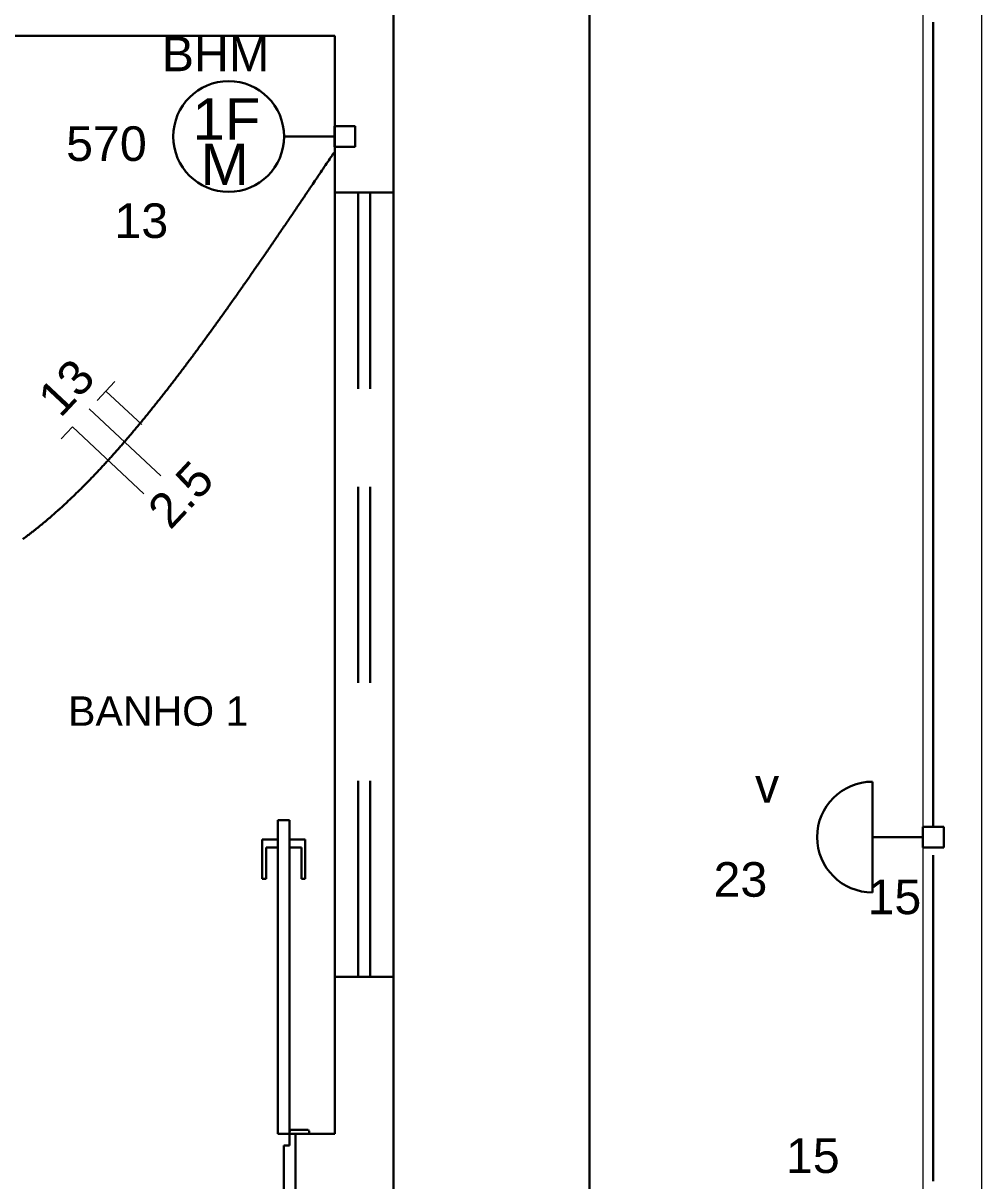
# Model space of a CAD drawing. Header units: millimetres. Extents: x 0 to 55.3, y 20.8 to 61.4.
# Drawn here: x 12.556 to 15, y 36.855 to 39.808 of the extents above; entities that cross this region are included whole.
import ezdxf

# ---------------------------------------------------------------- set-up
doc = ezdxf.new("R2010")
doc.units = ezdxf.units.MM
doc.linetypes.add('Dashed', pattern=[0.75, 0.5, -0.25])
for name, color, linetype, lineweight in [('ARQ_-_ALV_5', 1, 'Continuous', 30), ('ARQ_-_CALÇADA', 1, 'Continuous', 30), ('ARQ_-_JANELA_2', 2, 'Continuous', 30), ('ARQ_-_PORTA_2', 2, 'Continuous', 30), ('ARQ_-_TXT__15', 54, 'Continuous', 5), ('EL-Condutos', 4, 'Continuous', 30), ('EL-Fios', 2, 'Continuous', 20), ('EL-Textos_fios', 2, 'Continuous', 20), ('EL-Textos_pontos', 2, 'Continuous', 30), ('FINA', 8, 'Continuous', 5), ('LOTE', 7, 'Continuous', 20), ('P-SIMBOL', 3, 'Continuous', 30)]:
    doc.layers.add(name, color=color, linetype=linetype, lineweight=lineweight)
doc.styles.add('Arial', font='Arial')
doc.styles.add('simplex', font='Arial')

msp = doc.modelspace()

# ---------------------------------------------------------------- linework, layer by layer
at = {"color": 3}
msp.add_arc((15.564747, 38.776838), 4.940313, 116.957575, 181.042558, dxfattribs=at)
at = {"layer": 'ARQ_-_ALV_5'}
for p, q in [((13.500002, 39.375499), (13.500002, 40.650499)), ((13.350002, 39.775499), (10.750002, 39.775499)), ((13.350002, 39.375499), (13.350002, 39.775499)), ((13.350002, 39.375499), (13.350002, 37.375499)), ((13.500002, 37.375499), (13.500002, 39.375499)), ((13.350002, 37.375499), (13.350002, 36.975499)), ((13.500002, 36.775499), (13.500002, 37.375499)), ((13.250002, 36.975499), (13.350002, 36.975499)), ((13.250002, 36.975499), (13.250002, 36.825499))]:
    msp.add_line(p, q, dxfattribs=at)
at = {"layer": 'ARQ_-_CALÇADA', "flags": 128}
msp.add_lwpolyline([(0.150002, 35.725499), (1.000002, 35.725499), (1.000002, 48.425499), (11.300002, 48.425499), (11.300002, 49.425499), (14.000002, 49.425499), (14.000002, 34.475499), (14.850002, 34.475499)], dxfattribs=at)
at = {"layer": 'ARQ_-_JANELA_2', "linetype": 'Dashed'}
for p, q in [((13.500002, 39.375499), (13.350002, 39.375499)), ((13.410002, 39.375499), (13.410002, 37.375499)), ((13.440002, 37.375499), (13.440002, 39.375499)), ((13.500002, 37.375499), (13.350002, 37.375499))]:
    msp.add_line(p, q, dxfattribs=at)
at = {"layer": 'ARQ_-_PORTA_2'}
for p, q in [((13.235002, 37.775499), (13.205002, 37.775499)), ((13.205002, 36.975499), (13.205002, 37.775499)), ((13.235002, 37.775499), (13.235002, 36.975499)), ((13.165002, 37.625499), (13.165002, 37.725499)), ((13.165002, 37.725499), (13.205002, 37.725499)), ((13.205002, 37.705499), (13.175002, 37.705499)), ((13.175002, 37.705499), (13.175002, 37.625499)), ((13.275002, 37.725499), (13.235002, 37.725499)), ((13.235002, 37.705499), (13.265002, 37.705499)), ((13.265002, 37.705499), (13.265002, 37.625499)), ((13.275002, 37.625499), (13.275002, 37.725499)), ((13.175002, 37.625499), (13.165002, 37.625499)), ((13.265002, 37.625499), (13.275002, 37.625499)), ((13.235002, 36.975499), (13.205002, 36.975499)), ((13.235002, 36.975499), (13.235002, 36.980499)), ((13.235002, 36.975499), (13.235002, 36.945499)), ((13.250002, 36.975499), (13.235002, 36.975499)), ((13.240002, 36.985499), (13.280002, 36.985499)), ((13.285002, 36.980499), (13.285002, 36.975499)), ((13.235002, 36.945499), (13.220002, 36.945499)), ((13.220002, 36.945499), (13.220002, 36.825499))]:
    msp.add_line(p, q, dxfattribs=at)
for centre, start, end in [((13.240002, 36.980499), 90, 180), ((13.280002, 36.980499), 0, 90)]:
    msp.add_arc(centre, 0.005, start, end, dxfattribs=at)
at = {"layer": 'EL-Condutos', "linetype": 'Continuous', "flags": 128}
for points in [[(14.876302, 37.756858), (14.876302, 37.757874), (14.876302, 37.760831), (14.876302, 37.765599), (14.876302, 37.772044), (14.876302, 37.780033), (14.876302, 37.789435), (14.876302, 37.800118), (14.876302, 37.811947), (14.876302, 37.824792), (14.876302, 37.83852), (14.876302, 37.852998), (14.876302, 37.868093), (14.876302, 37.883674), (14.876302, 37.899608), (14.876302, 37.915762), (14.876302, 37.932004), (14.876302, 37.948202), (14.876302, 37.964223), (14.876302, 37.979934), (14.876302, 37.995204), (14.876302, 38.009001), (14.876302, 38.022327), (14.876302, 38.035214), (14.876302, 38.047695), (14.876302, 38.059801), (14.876302, 38.071564), (14.876302, 38.083017), (14.876302, 38.094192), (14.876302, 38.105121), (14.876302, 38.115836), (14.876302, 38.126369), (14.876302, 38.136752), (14.876302, 38.147017), (14.876302, 38.157197), (14.876302, 38.167323), (14.876302, 38.177428), (14.876302, 38.187544), (14.876302, 38.197702), (14.876302, 38.207936), (14.876302, 38.218276), (14.876302, 38.228079), (14.876302, 38.237997), (14.876302, 38.248021), (14.876302, 38.258144), (14.876302, 38.268357), (14.876302, 38.278654), (14.876302, 38.289026), (14.876302, 38.299465), (14.876302, 38.309965), (14.876302, 38.320516), (14.876302, 38.331111), (14.876302, 38.341743), (14.876302, 38.352403), (14.876302, 38.363084), (14.876302, 38.373778), (14.876302, 38.384477), (14.876302, 38.395174), (14.876302, 38.40586), (14.876302, 38.416528), (14.876302, 38.42717), (14.876302, 38.437117), (14.876302, 38.447035), (14.876302, 38.456928), (14.876302, 38.466797), (14.876302, 38.476644), (14.876302, 38.48647), (14.876302, 38.496279), (14.876302, 38.50607), (14.876302, 38.515848), (14.876302, 38.525612), (14.876302, 38.535366), (14.876302, 38.545111), (14.876302, 38.55485), (14.876302, 38.564583), (14.876302, 38.574313), (14.876302, 38.584041), (14.876302, 38.593771), (14.876302, 38.603502), (14.876302, 38.613239), (14.876302, 38.622981), (14.876302, 38.632134), (14.876302, 38.641294), (14.876302, 38.650461), (14.876302, 38.659633), (14.876302, 38.66881), (14.876302, 38.677992), (14.876302, 38.687179), (14.876302, 38.69637), (14.876302, 38.705564), (14.876302, 38.714762), (14.876302, 38.723962), (14.876302, 38.733164), (14.876302, 38.742368), (14.876302, 38.751573), (14.876302, 38.760779), (14.876302, 38.769985), (14.876302, 38.779191), (14.876302, 38.788397), (14.876302, 38.797601), (14.876302, 38.806804), (14.876302, 38.815459), (14.876302, 38.824114), (14.876302, 38.832766), (14.876302, 38.841417), (14.876302, 38.850067), (14.876302, 38.858716), (14.876302, 38.867363), (14.876302, 38.87601), (14.876302, 38.884655), (14.876302, 38.8933), (14.876302, 38.901944), (14.876302, 38.910588), (14.876302, 38.919231), (14.876302, 38.927874), (14.876302, 38.936517), (14.876302, 38.94516), (14.876302, 38.953803), (14.876302, 38.962446), (14.876302, 38.971089), (14.876302, 38.979733), (14.876302, 38.987887), (14.876302, 38.996041), (14.876302, 39.004197), (14.876302, 39.012352), (14.876302, 39.020508), (14.876302, 39.028664), (14.876302, 39.03682), (14.876302, 39.044976), (14.876302, 39.053133), (14.876302, 39.06129), (14.876302, 39.069447), (14.876302, 39.077604), (14.876302, 39.085761), (14.876302, 39.093919), (14.876302, 39.102076), (14.876302, 39.110234), (14.876302, 39.118391), (14.876302, 39.126548), (14.876302, 39.134706), (14.876302, 39.142863), (14.876302, 39.150585), (14.876302, 39.158306), (14.876302, 39.166028), (14.876302, 39.17375), (14.876302, 39.181471), (14.876302, 39.189193), (14.876302, 39.196914), (14.876302, 39.204635), (14.876302, 39.212357), (14.876302, 39.220078), (14.876302, 39.227799), (14.876302, 39.23552), (14.876302, 39.243241), (14.876302, 39.250963), (14.876302, 39.258684), (14.876302, 39.266405), (14.876302, 39.274126), (14.876302, 39.281847), (14.876302, 39.289568), (14.876302, 39.297289), (14.876302, 39.30463), (14.876302, 39.311971), (14.876302, 39.319311), (14.876302, 39.326652), (14.876302, 39.333993), (14.876302, 39.341334), (14.876302, 39.348675), (14.876302, 39.356016), (14.876302, 39.363356), (14.876302, 39.370697), (14.876302, 39.378038), (14.876302, 39.385379), (14.876302, 39.39272), (14.876302, 39.400061), (14.876302, 39.407402), (14.876302, 39.414743), (14.876302, 39.422084), (14.876302, 39.429425), (14.876302, 39.436766), (14.876302, 39.444107), (14.876302, 39.451122), (14.876302, 39.458137), (14.876302, 39.465152), (14.876302, 39.472167), (14.876302, 39.479182), (14.876302, 39.486198), (14.876302, 39.493213), (14.876302, 39.500228), (14.876302, 39.507243), (14.876302, 39.514258), (14.876302, 39.521273), (14.876302, 39.528289), (14.876302, 39.535304), (14.876302, 39.542319), (14.876302, 39.549334), (14.876302, 39.556349), (14.876302, 39.563364), (14.876302, 39.57038), (14.876302, 39.577395), (14.876302, 39.58441), (14.876302, 39.591154), (14.876302, 39.597898), (14.876302, 39.604642), (14.876302, 39.611387), (14.876302, 39.618131), (14.876302, 39.624875), (14.876302, 39.631619), (14.876302, 39.638363), (14.876302, 39.645108), (14.876302, 39.651852), (14.876302, 39.658596), (14.876302, 39.66534), (14.876302, 39.672084), (14.876302, 39.678829), (14.876302, 39.685573), (14.876302, 39.692317), (14.876302, 39.699061), (14.876302, 39.705805), (14.876302, 39.71255), (14.876302, 39.719294), (14.876302, 39.725822), (14.876302, 39.73235), (14.876302, 39.738878), (14.876302, 39.745406), (14.876302, 39.751934), (14.876302, 39.758462), (14.876302, 39.76499), (14.876302, 39.771518), (14.876302, 39.778046), (14.876302, 39.784574), (14.876302, 39.791102), (14.876302, 39.79763), (14.876302, 39.804158), (14.876302, 39.810686)], [(12.554682, 38.491789), (12.556566, 38.493175), (12.558446, 38.494565), (12.560323, 38.495958), (12.562197, 38.497357), (12.564067, 38.498759), (12.565935, 38.500166), (12.567799, 38.501576), (12.569661, 38.502991), (12.571519, 38.50441), (12.573374, 38.505833), (12.575226, 38.50726), (12.577075, 38.508691), (12.578921, 38.510126), (12.580764, 38.511564), (12.582604, 38.513007), (12.584441, 38.514454), (12.586275, 38.515904), (12.588105, 38.517358), (12.589933, 38.518816), (12.591816, 38.520324), (12.593696, 38.521836), (12.595573, 38.523353), (12.597447, 38.524873), (12.599318, 38.526397), (12.601185, 38.527924), (12.60305, 38.529456), (12.604911, 38.530991), (12.606769, 38.53253), (12.608625, 38.534073), (12.610477, 38.535619), (12.612326, 38.537169), (12.614172, 38.538722), (12.616015, 38.54028), (12.617855, 38.54184), (12.619693, 38.543404), (12.621527, 38.544972), (12.623358, 38.546543), (12.625186, 38.548117), (12.627012, 38.549695), (12.628894, 38.551328), (12.630773, 38.552965), (12.632649, 38.554605), (12.634522, 38.556249), (12.636392, 38.557896), (12.638259, 38.559547), (12.640123, 38.561201), (12.641984, 38.562859), (12.643842, 38.564519), (12.645697, 38.566183), (12.647549, 38.567851), (12.649398, 38.569522), (12.651245, 38.571196), (12.653088, 38.572873), (12.654928, 38.574553), (12.656766, 38.576236), (12.6586, 38.577923), (12.660432, 38.579613), (12.662261, 38.581306), (12.664087, 38.583002), (12.665971, 38.584757), (12.667851, 38.586516), (12.669729, 38.588278), (12.671604, 38.590043), (12.673476, 38.591811), (12.675345, 38.593582), (12.677212, 38.595356), (12.679075, 38.597134), (12.680935, 38.598914), (12.682793, 38.600697), (12.684647, 38.602484), (12.686499, 38.604273), (12.688348, 38.606065), (12.690195, 38.60786), (12.692038, 38.609658), (12.693879, 38.611459), (12.695716, 38.613263), (12.697552, 38.615069), (12.699384, 38.616878), (12.701214, 38.61869), (12.703102, 38.620565), (12.704987, 38.622443), (12.706869, 38.624325), (12.708749, 38.626208), (12.710625, 38.628095), (12.712499, 38.629984), (12.71437, 38.631877), (12.716239, 38.633772), (12.718104, 38.635669), (12.719967, 38.63757), (12.721827, 38.639473), (12.723685, 38.641378), (12.725539, 38.643287), (12.727391, 38.645197), (12.729241, 38.647111), (12.731087, 38.649027), (12.732932, 38.650945), (12.734773, 38.652866), (12.736612, 38.65479), (12.738448, 38.656716), (12.740343, 38.658708), (12.742235, 38.660704), (12.744125, 38.662701), (12.746011, 38.664702), (12.747895, 38.666704), (12.749777, 38.66871), (12.751655, 38.670717), (12.753531, 38.672728), (12.755405, 38.67474), (12.757276, 38.676755), (12.759144, 38.678773), (12.76101, 38.680793), (12.762873, 38.682815), (12.764734, 38.684839), (12.766592, 38.686866), (12.768448, 38.688895), (12.770301, 38.690926), (12.772152, 38.69296), (12.774, 38.694996), (12.775846, 38.697034), (12.77775, 38.699141), (12.779652, 38.701251), (12.781551, 38.703363), (12.783448, 38.705477), (12.785342, 38.707594), (12.787233, 38.709713), (12.789122, 38.711834), (12.791009, 38.713957), (12.792893, 38.716082), (12.794775, 38.71821), (12.796654, 38.720339), (12.798531, 38.722471), (12.800406, 38.724605), (12.802278, 38.726741), (12.804148, 38.728879), (12.806015, 38.731019), (12.80788, 38.733161), (12.809743, 38.735305), (12.811604, 38.737451), (12.813462, 38.739599), (12.815379, 38.741819), (12.817292, 38.744041), (12.819204, 38.746265), (12.821113, 38.748491), (12.82302, 38.750719), (12.824925, 38.752949), (12.826827, 38.755181), (12.828727, 38.757415), (12.830624, 38.75965), (12.83252, 38.761888), (12.834413, 38.764128), (12.836304, 38.766369), (12.838193, 38.768613), (12.840079, 38.770858), (12.841963, 38.773105), (12.843845, 38.775354), (12.845725, 38.777605), (12.847603, 38.779857), (12.849479, 38.782111), (12.851353, 38.784367), (12.853284, 38.786697), (12.855213, 38.789029), (12.857139, 38.791362), (12.859064, 38.793697), (12.860986, 38.796034), (12.862907, 38.798373), (12.864825, 38.800714), (12.866741, 38.803056), (12.868655, 38.8054), (12.870566, 38.807746), (12.872476, 38.810093), (12.874384, 38.812442), (12.876289, 38.814793), (12.878193, 38.817145), (12.880095, 38.819499), (12.881994, 38.821855), (12.883892, 38.824212), (12.885787, 38.826571), (12.887681, 38.828931), (12.889573, 38.831293), (12.891521, 38.83373), (12.893468, 38.836169), (12.895413, 38.83861), (12.897356, 38.841052), (12.899296, 38.843496), (12.901235, 38.845941), (12.903172, 38.848388), (12.905107, 38.850836), (12.907039, 38.853286), (12.90897, 38.855737), (12.910899, 38.85819), (12.912827, 38.860645), (12.914752, 38.8631), (12.916675, 38.865558), (12.918597, 38.868017), (12.920517, 38.870477), (12.922435, 38.872938), (12.924351, 38.875401), (12.926265, 38.877866), (12.928178, 38.880331), (12.930147, 38.882874), (12.932114, 38.885418), (12.93408, 38.887963), (12.936043, 38.89051), (12.938005, 38.893058), (12.939965, 38.895607), (12.941923, 38.898158), (12.94388, 38.90071), (12.945834, 38.903264), (12.947787, 38.905819), (12.949738, 38.908375), (12.951688, 38.910932), (12.953636, 38.913491), (12.955582, 38.916051), (12.957526, 38.918612), (12.959469, 38.921175), (12.96141, 38.923739), (12.96335, 38.926304), (12.965287, 38.92887), (12.967224, 38.931438), (12.969216, 38.934083), (12.971207, 38.936729), (12.973196, 38.939377), (12.975183, 38.942026), (12.977168, 38.944676), (12.979152, 38.947327), (12.981135, 38.94998), (12.983116, 38.952634), (12.985095, 38.955289), (12.987073, 38.957945), (12.989049, 38.960602), (12.991023, 38.96326), (12.992996, 38.96592), (12.994968, 38.968581), (12.996938, 38.971242), (12.998906, 38.973905), (13.000874, 38.976569), (13.002839, 38.979234), (13.004803, 38.9819), (13.006766, 38.984567), (13.008784, 38.987313), (13.010801, 38.990059), (13.012816, 38.992807), (13.014829, 38.995555), (13.016842, 38.998305), (13.018852, 39.001056), (13.020862, 39.003808), (13.02287, 39.006561), (13.024876, 39.009315), (13.026881, 39.01207), (13.028885, 39.014826), (13.030887, 39.017583), (13.032889, 39.020341), (13.034888, 39.0231), (13.036887, 39.02586), (13.038884, 39.028621), (13.04088, 39.031383), (13.042874, 39.034146), (13.044868, 39.03691), (13.04686, 39.039674), (13.048907, 39.042518), (13.050953, 39.045363), (13.052997, 39.048209), (13.05504, 39.051056), (13.057082, 39.053903), (13.059123, 39.056752), (13.061162, 39.059601), (13.0632, 39.062452), (13.065237, 39.065303), (13.067273, 39.068155), (13.069307, 39.071008), (13.07134, 39.073861), (13.073372, 39.076715), (13.075403, 39.07957), (13.077432, 39.082426), (13.07946, 39.085283), (13.081487, 39.08814), (13.083513, 39.090998), (13.085538, 39.093856), (13.087561, 39.096715), (13.089639, 39.099653), (13.091715, 39.102592), (13.09379, 39.105532), (13.095864, 39.108472), (13.097937, 39.111413), (13.100009, 39.114355), (13.10208, 39.117297), (13.10415, 39.120241), (13.106219, 39.123185), (13.108287, 39.126131), (13.110354, 39.129077), (13.11242, 39.132024), (13.114485, 39.134973), (13.11655, 39.137922), (13.118614, 39.140873), (13.120678, 39.143825), (13.12274, 39.146778), (13.124802, 39.149732), (13.126864, 39.152687), (13.128925, 39.155644), (13.131041, 39.158681), (13.133155, 39.161719), (13.13527, 39.164758), (13.137383, 39.167798), (13.139496, 39.170839), (13.141607, 39.17388), (13.143718, 39.176922), (13.145827, 39.179964), (13.147935, 39.183006), (13.150042, 39.186047), (13.152147, 39.189089), (13.15425, 39.192129), (13.156352, 39.19517), (13.158452, 39.198209), (13.16055, 39.201247), (13.162646, 39.204284), (13.164739, 39.207319), (13.166831, 39.210353), (13.16892, 39.213386), (13.171007, 39.216416), (13.173146, 39.219523), (13.175282, 39.222629), (13.177417, 39.225733), (13.17955, 39.228837), (13.181682, 39.231942), (13.183814, 39.235048), (13.185946, 39.238155), (13.188079, 39.241264), (13.190212, 39.244377), (13.192347, 39.247493), (13.194483, 39.250613), (13.196622, 39.253738), (13.198763, 39.256868), (13.200907, 39.260005), (13.203055, 39.263148), (13.205207, 39.266298), (13.207363, 39.269457), (13.209525, 39.272624), (13.211691, 39.2758), (13.213863, 39.278987), (13.216097, 39.282264), (13.218335, 39.28555), (13.220576, 39.288842), (13.222819, 39.292137), (13.225061, 39.295434), (13.227302, 39.298729), (13.229539, 39.30202), (13.231771, 39.305305), (13.233997, 39.308581), (13.236214, 39.311846), (13.23842, 39.315096), (13.240615, 39.31833), (13.242796, 39.321545), (13.244963, 39.324739), (13.247112, 39.327909), (13.249243, 39.331052), (13.251354, 39.334167), (13.253443, 39.33725), (13.255508, 39.340299), (13.257549, 39.343311), (13.259613, 39.346359), (13.261655, 39.349376), (13.263683, 39.352372), (13.265701, 39.355355), (13.267718, 39.358337), (13.269739, 39.361325), (13.27177, 39.364331), (13.273819, 39.367363), (13.275892, 39.370432), (13.277995, 39.373546), (13.280135, 39.376716), (13.282318, 39.379952), (13.28455, 39.383262), (13.286839, 39.386657), (13.289191, 39.390147), (13.291612, 39.39374), (13.294109, 39.397446), (13.296688, 39.401276), (13.299356, 39.405239), (13.302119, 39.409344), (13.305049, 39.413698), (13.308059, 39.418173), (13.311127, 39.422733), (13.314225, 39.427341), (13.317331, 39.431958), (13.320417, 39.436549), (13.32346, 39.441075), (13.326434, 39.445499), (13.329314, 39.449784), (13.332075, 39.453892), (13.334692, 39.457786), (13.33714, 39.461429), (13.339394, 39.464783), (13.341429, 39.467811), (13.343219, 39.470476), (13.34474, 39.47274), (13.345967, 39.474566), (13.346874, 39.475916), (13.347437, 39.476754), (13.34763, 39.477041)], [(14.876208, 36.854253), (14.876208, 36.856386), (14.876208, 36.85852), (14.876208, 36.860653), (14.876209, 36.862786), (14.876209, 36.86492), (14.876209, 36.867053), (14.876209, 36.869187), (14.876209, 36.87132), (14.87621, 36.873453), (14.87621, 36.875587), (14.87621, 36.87772), (14.87621, 36.879854), (14.87621, 36.881987), (14.87621, 36.88412), (14.876211, 36.886254), (14.876211, 36.888387), (14.876211, 36.89052), (14.876211, 36.892654), (14.876211, 36.894803), (14.876212, 36.896952), (14.876212, 36.899101), (14.876212, 36.90125), (14.876212, 36.9034), (14.876212, 36.905549), (14.876213, 36.907698), (14.876213, 36.909847), (14.876213, 36.911996), (14.876213, 36.914145), (14.876213, 36.916294), (14.876214, 36.918444), (14.876214, 36.920593), (14.876214, 36.922742), (14.876214, 36.924891), (14.876214, 36.92704), (14.876215, 36.929189), (14.876215, 36.931338), (14.876215, 36.933488), (14.876215, 36.935637), (14.876215, 36.93782), (14.876215, 36.940002), (14.876216, 36.942185), (14.876216, 36.944368), (14.876216, 36.946551), (14.876216, 36.948734), (14.876217, 36.950916), (14.876217, 36.953099), (14.876217, 36.955282), (14.876217, 36.957465), (14.876217, 36.959648), (14.876218, 36.96183), (14.876218, 36.964013), (14.876218, 36.966196), (14.876218, 36.968379), (14.876218, 36.970562), (14.876219, 36.972745), (14.876219, 36.974927), (14.876219, 36.97711), (14.876219, 36.979293), (14.876219, 36.981527), (14.87622, 36.983762), (14.87622, 36.985996), (14.87622, 36.988231), (14.87622, 36.990465), (14.87622, 36.992699), (14.876221, 36.994934), (14.876221, 36.997168), (14.876221, 36.999402), (14.876221, 37.001637), (14.876222, 37.003871), (14.876222, 37.006106), (14.876222, 37.00834), (14.876222, 37.010574), (14.876222, 37.012809), (14.876223, 37.015043), (14.876223, 37.017278), (14.876223, 37.019512), (14.876223, 37.021746), (14.876224, 37.023981), (14.876224, 37.026285), (14.876224, 37.028588), (14.876224, 37.030892), (14.876224, 37.033196), (14.876225, 37.0355), (14.876225, 37.037804), (14.876225, 37.040108), (14.876225, 37.042412), (14.876226, 37.044715), (14.876226, 37.047019), (14.876226, 37.049323), (14.876226, 37.051627), (14.876227, 37.053931), (14.876227, 37.056235), (14.876227, 37.058539), (14.876227, 37.060843), (14.876227, 37.063146), (14.876228, 37.06545), (14.876228, 37.067754), (14.876228, 37.070058), (14.876228, 37.072449), (14.876229, 37.07484), (14.876229, 37.077232), (14.876229, 37.079623), (14.876229, 37.082014), (14.87623, 37.084405), (14.87623, 37.086797), (14.87623, 37.089188), (14.87623, 37.091579), (14.876231, 37.09397), (14.876231, 37.096362), (14.876231, 37.098753), (14.876231, 37.101144), (14.876232, 37.103536), (14.876232, 37.105927), (14.876232, 37.108318), (14.876232, 37.110709), (14.876233, 37.113101), (14.876233, 37.115492), (14.876233, 37.117883), (14.876233, 37.12038), (14.876234, 37.122876), (14.876234, 37.125373), (14.876234, 37.127869), (14.876234, 37.130366), (14.876235, 37.132862), (14.876235, 37.135359), (14.876235, 37.137856), (14.876235, 37.140352), (14.876236, 37.142849), (14.876236, 37.145345), (14.876236, 37.147842), (14.876237, 37.150338), (14.876237, 37.152835), (14.876237, 37.155331), (14.876237, 37.157828), (14.876238, 37.160325), (14.876238, 37.162821), (14.876238, 37.165318), (14.876238, 37.167814), (14.876239, 37.170434), (14.876239, 37.173053), (14.876239, 37.175673), (14.87624, 37.178293), (14.87624, 37.180912), (14.87624, 37.183532), (14.87624, 37.186152), (14.876241, 37.188772), (14.876241, 37.191391), (14.876241, 37.194011), (14.876241, 37.196631), (14.876242, 37.19925), (14.876242, 37.20187), (14.876242, 37.20449), (14.876243, 37.20711), (14.876243, 37.20973), (14.876243, 37.212349), (14.876243, 37.214969), (14.876244, 37.217589), (14.876244, 37.220209), (14.876244, 37.22297), (14.876245, 37.225731), (14.876245, 37.228493), (14.876245, 37.231254), (14.876246, 37.234015), (14.876246, 37.236776), (14.876246, 37.239537), (14.876246, 37.242298), (14.876247, 37.245059), (14.876247, 37.24782), (14.876247, 37.250581), (14.876248, 37.253342), (14.876248, 37.256103), (14.876248, 37.258864), (14.876249, 37.261625), (14.876249, 37.264385), (14.876249, 37.267146), (14.876249, 37.269906), (14.87625, 37.272666), (14.87625, 37.275426), (14.87625, 37.278345), (14.876251, 37.281264), (14.876251, 37.284183), (14.876251, 37.287101), (14.876252, 37.29002), (14.876252, 37.292939), (14.876252, 37.295857), (14.876253, 37.298776), (14.876253, 37.301695), (14.876253, 37.304614), (14.876254, 37.307534), (14.876254, 37.310453), (14.876254, 37.313373), (14.876255, 37.316293), (14.876255, 37.319214), (14.876255, 37.322135), (14.876256, 37.325057), (14.876256, 37.327979), (14.876256, 37.330901), (14.876257, 37.333824), (14.876257, 37.336925), (14.876257, 37.340026), (14.876258, 37.343128), (14.876258, 37.34623), (14.876258, 37.349332), (14.876259, 37.352433), (14.876259, 37.355535), (14.876259, 37.358636), (14.87626, 37.361737), (14.87626, 37.364836), (14.87626, 37.367935), (14.876261, 37.371033), (14.876261, 37.37413), (14.876261, 37.377225), (14.876262, 37.380319), (14.876262, 37.383411), (14.876262, 37.386502), (14.876263, 37.38959), (14.876263, 37.392676), (14.876263, 37.39576), (14.876264, 37.399036), (14.876264, 37.402309), (14.876265, 37.405581), (14.876265, 37.408852), (14.876265, 37.412122), (14.876266, 37.415394), (14.876266, 37.418666), (14.876266, 37.42194), (14.876267, 37.425216), (14.876267, 37.428496), (14.876268, 37.431778), (14.876268, 37.435066), (14.876268, 37.438358), (14.876269, 37.441655), (14.876269, 37.444959), (14.876269, 37.44827), (14.87627, 37.451588), (14.87627, 37.454914), (14.876271, 37.458249), (14.876271, 37.461593), (14.876271, 37.465164), (14.876272, 37.468743), (14.876272, 37.472329), (14.876273, 37.475918), (14.876273, 37.479508), (14.876273, 37.483096), (14.876274, 37.48668), (14.876274, 37.490257), (14.876275, 37.493824), (14.876275, 37.497379), (14.876275, 37.500919), (14.876276, 37.504442), (14.876276, 37.507944), (14.876277, 37.511424), (14.876277, 37.514879), (14.876277, 37.518306), (14.876278, 37.521702), (14.876278, 37.525065), (14.876278, 37.528392), (14.876279, 37.53168), (14.876279, 37.535143), (14.87628, 37.538569), (14.87628, 37.54197), (14.87628, 37.545358), (14.876281, 37.548741), (14.876281, 37.552132), (14.876282, 37.55554), (14.876282, 37.558978), (14.876282, 37.562454), (14.876283, 37.565981), (14.876283, 37.569569), (14.876284, 37.573229), (14.876284, 37.576971), (14.876284, 37.580807), (14.876285, 37.584746), (14.876285, 37.588801), (14.876286, 37.59298), (14.876286, 37.597297), (14.876287, 37.60176), (14.876287, 37.606381), (14.876288, 37.611486), (14.876289, 37.616738), (14.876289, 37.622094), (14.87629, 37.627509), (14.87629, 37.632939), (14.876291, 37.638338), (14.876292, 37.643665), (14.876292, 37.648873), (14.876293, 37.653919), (14.876293, 37.658758), (14.876294, 37.663346), (14.876294, 37.66764), (14.876295, 37.671594), (14.876295, 37.675164), (14.876296, 37.678307), (14.876296, 37.680977), (14.876296, 37.683131), (14.876296, 37.684725), (14.876296, 37.685713), (14.876296, 37.686052)]]:
    msp.add_lwpolyline(points, dxfattribs=at)
at = {"layer": 'EL-Fios'}
for p, q in [((12.743902, 38.845299), (12.789452, 38.893949)), ((12.857902, 38.784199), (12.766652, 38.869599)), ((12.906452, 38.653099), (12.723952, 38.823999)), ((12.652752, 38.747949), (12.681252, 38.778399)), ((12.863702, 38.607499), (12.681252, 38.778399))]:
    msp.add_line(p, q, dxfattribs=at)
at = {"layer": 'FINA'}
msp.add_line((13.350002, 39.375499), (13.350002, 39.775499), dxfattribs=at)
at = {"layer": 'LOTE'}
msp.add_line((15.000002, 29.075499), (15.000002, 54.075499), dxfattribs=at)
at = {"layer": 'LOTE', "color": 1}
msp.add_line((14.850002, 29.075499), (14.850002, 53.925499), dxfattribs=at)
at = {"layer": 'P-SIMBOL'}
for p, q in [((13.349052, 39.492149), (13.349052, 39.545199)), ((13.349052, 39.545199), (13.402102, 39.545199)), ((13.402102, 39.545199), (13.402102, 39.492149)), ((13.220552, 39.518649), (13.349052, 39.518649)), ((13.402102, 39.492149), (13.349052, 39.492149)), ((14.721302, 37.590749), (14.721302, 37.873249)), ((14.849802, 37.705499), (14.849802, 37.758499)), ((14.849802, 37.758499), (14.902802, 37.758499)), ((14.902802, 37.758499), (14.902802, 37.705499)), ((14.721302, 37.731999), (14.849802, 37.731999)), ((14.902802, 37.705499), (14.849802, 37.705499))]:
    msp.add_line(p, q, dxfattribs=at)
msp.add_circle((13.079552, 39.518649), 0.14125, dxfattribs=at)
msp.add_arc((14.721302, 37.731999), 0.14125, 90, 270, dxfattribs=at)

# ---------------------------------------------------------------- texts
at = {"layer": 'ARQ_-_TXT__15', "color": 1, "insert": (12.900002, 38.014749), "char_height": 0.075, "width": 0.63, "attachment_point": 8, "line_spacing_factor": 0.798, "style": 'simplex'}
msp.add_mtext('BANHO 1', dxfattribs=at)
at = {"layer": 'EL-Textos_fios', "char_height": 0.08825, "attachment_point": 8, "rotation": 46.879407, "line_spacing_factor": 0.798, "style": 'Arial'}
for s, insert, width in [('13', (12.698244, 38.847905), 0.2118), ('2.5', (12.990244, 38.574905), 0.3177)]:
    msp.add_mtext(s, dxfattribs=dict(at, insert=insert, width=width))
at = {"layer": 'EL-Textos_fios', "insert": (14.569002, 36.874121), "char_height": 0.08825, "width": 0.2118, "attachment_point": 8, "line_spacing_factor": 0.798, "style": 'Arial'}
msp.add_mtext('15', dxfattribs=at)
at = {"layer": 'EL-Textos_pontos', "char_height": 0.08825, "attachment_point": 8, "line_spacing_factor": 0.798, "style": 'Arial'}
for s, insert, width in [('BHM', (13.046002, 39.685121), 0.3177), ('570', (12.768002, 39.455121), 0.3177), ('13', (12.857002, 39.258621), 0.2118), ('v', (14.452502, 37.820121), 0.1059), ('23', (14.384502, 37.578621), 0.2118), ('15', (14.777002, 37.534121), 0.2118)]:
    msp.add_mtext(s, dxfattribs=dict(at, insert=insert, width=width))
at = {"layer": 'P-SIMBOL', "char_height": 0.1059, "attachment_point": 9, "line_spacing_factor": 0.798, "style": 'Arial'}
for s, insert, width in [('1F', (13.160002, 39.510446), 0.25416), ('M', (13.131002, 39.394946), 0.12708)]:
    msp.add_mtext(s, dxfattribs=dict(at, insert=insert, width=width))

doc.saveas('drawing.dxf')
